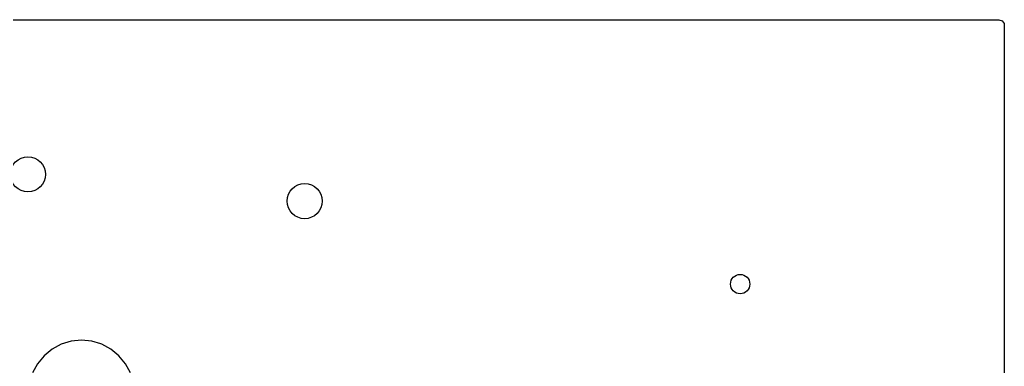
# Model space of a CAD drawing. Extents: x -0.19 to 1.79, y -0.19 to 0.99.
# Drawn here: x 1.087 to 1.788, y 0.742 to 0.988 of the extents above; entities that cross this region are included whole.
import ezdxf

# ---------------------------------------------------------------- set-up
doc = ezdxf.new("R2010")
doc.units = 0
doc.header["$MEASUREMENT"] = 0
doc.layers.add('BLACK', color=7, linetype='CONTINUOUS')

msp = doc.modelspace()

# ---------------------------------------------------------------- linework, layer by layer
at = {"layer": 'BLACK', "linetype": 'CONTINUOUS'}
for p, q in [((-0.18411, 0.98801), (1.78411, 0.98801)), ((1.78411, 0.98801), (1.78641, 0.98727)), ((1.78641, 0.98727), (1.78782, 0.98532)), ((1.78782, 0.98532), (1.78801, 0.98411)), ((1.78801, 0.98411), (1.78801, -0.18411)), ((1.11675, 0.75723), (1.11024, 0.75375)), ((1.12383, 0.75938), (1.11675, 0.75723)), ((1.11675, 0.75723), (1.11675, 0.75723)), ((1.11675, 0.75723), (1.11675, 0.75723)), ((1.11675, 0.75723), (1.11675, 0.75723)), ((1.11675, 0.75723), (1.11675, 0.75723)), ((1.13118, 0.7601), (1.12383, 0.75938)), ((1.12383, 0.75938), (1.12383, 0.75938)), ((1.13854, 0.75938), (1.13118, 0.7601)), ((1.13118, 0.7601), (1.13118, 0.7601)), ((1.14483, 0.75747), (1.13854, 0.75938)), ((1.13854, 0.75938), (1.13854, 0.75938)), ((1.14561, 0.75723), (1.14483, 0.75747)), ((1.15213, 0.75375), (1.14561, 0.75723)), ((1.14561, 0.75723), (1.14561, 0.75723)), ((1.14561, 0.75723), (1.14561, 0.75723)), ((1.11024, 0.75375), (1.10452, 0.74906)), ((1.15784, 0.74906), (1.15213, 0.75375)), ((1.15213, 0.75375), (1.15213, 0.75375)), ((1.09983, 0.74335), (1.09635, 0.73683)), ((1.10452, 0.74906), (1.09983, 0.74335)), ((1.10452, 0.74906), (1.10452, 0.74906)), ((1.16253, 0.74335), (1.15784, 0.74906)), ((1.16601, 0.73683), (1.16253, 0.74335))]:
    msp.add_line(p, q, dxfattribs=at)
at = {"layer": 'BLACK'}
for centre, radius in [((1.093, 0.878), 0.0125), ((1.29, 0.859), 0.0125), ((1.6, 0.8), 0.00689)]:
    msp.add_circle(centre, radius, dxfattribs=at)

doc.saveas('drawing.dxf')
